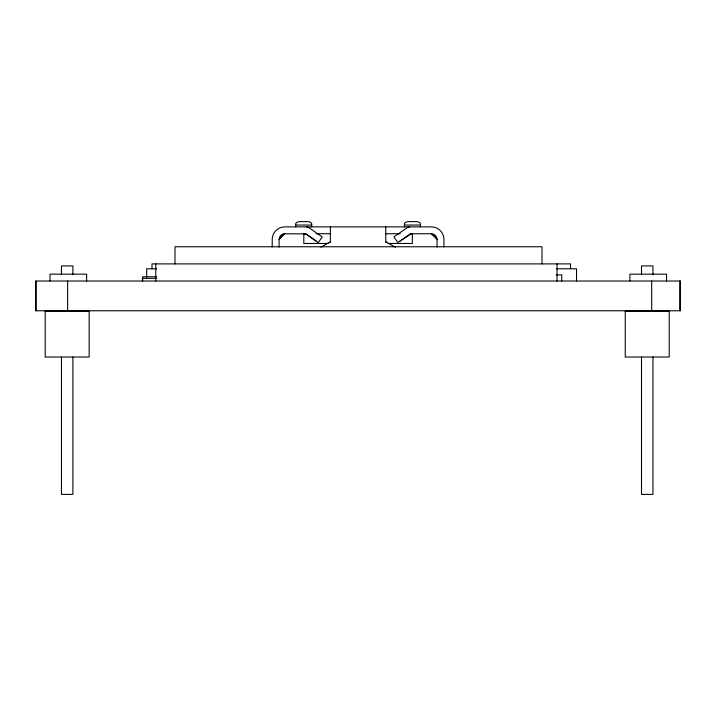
<?xml version="1.0" encoding="UTF-8"?>
<svg xmlns="http://www.w3.org/2000/svg" width="716" height="716" viewBox="0 0 716 716"><rect width="100%" height="100%" fill="white"/><g stroke="black" fill="none" stroke-linecap="round" stroke-linejoin="round"><path stroke-width="1.07" d="M61.451 357.024L61.451 494.389L72.898 494.389L72.898 357.024M641.509 357.024L641.509 494.389L652.956 494.389L652.956 357.024M279.634 238.893L284.046 234.293M399.725 241.265L410.277 233.935L412.335 233.747L412.335 243.476L387.991 243.476M320.956 247.19L330.371 241.757M295.69 225.048L311.711 225.048M404.433 225.048L420.462 225.048M279.088 247.118L279.088 239.466A16.119 16.119 0 0 1 284.816 233.747L305.866 233.935L316.418 241.265M316.007 233.747L330.371 233.747M385.772 233.747L400.137 233.747M328.161 243.476L303.817 243.476L303.817 233.747L306.269 234.159L318.289 242.572L322.236 236.951L309.026 227.706A4.582 4.582 0 0 0 306.403 226.874M156.697 268.786L146.673 268.786L146.673 277.683M556.359 268.786L576.523 268.786L576.523 281.021M556.18 274.899L561.756 274.899L561.756 281.021M156.759 276.734L142.627 276.734L142.627 281.021M156.759 278.336L142.394 278.336L142.394 281.021M385.772 241.757L395.196 247.19M436.509 238.696L431.336 233.747L411.19 233.747L397.854 242.572L393.916 236.951L407.118 227.706A4.582 4.582 0 0 1 409.74 226.874M680.003 281.021L680.003 310.78M666.533 281.021L666.533 274.147L629.901 274.147L629.901 281.021M652.956 274.774L652.956 265.913L641.509 265.913L641.509 274.774M651.676 281.021L651.676 310.78M570.554 268.786L570.554 263.891L151.998 263.891L151.998 268.786M557.039 263.891L557.039 281.021M542.012 263.891L542.012 246.76L174.99 246.76L174.99 263.891M443.929 246.939L443.929 239.466A12.593 12.593 0 0 0 431.336 226.874L284.816 226.874A12.593 12.593 0 0 0 272.223 239.466L272.223 246.939M437.055 239.466A16.119 16.119 0 0 0 431.336 233.747A5.719 5.719 0 0 1 437.055 239.466L437.055 247.118M420.462 226.874L420.462 223.902A4.582 2.291 0 0 0 415.88 221.611L409.015 221.611A4.582 2.291 0 0 0 404.433 223.902L404.433 226.874M385.772 226.874L385.772 242.393M330.371 226.874L330.371 242.393M311.711 226.874L311.711 223.902A4.582 2.291 0 0 0 307.137 221.611L300.264 221.611A4.582 2.291 0 0 0 295.69 223.902L295.69 226.874M155.766 263.891L155.766 281.021M86.636 281.021L86.636 274.147L50.004 274.147L50.004 281.021M72.898 274.774L72.898 265.913L61.451 265.913L61.451 274.774M67.635 281.021L67.635 310.78M35.988 281.021L35.988 310.78M279.088 239.466A5.719 5.719 0 0 1 284.816 233.747M45.197 311.236L45.197 357.024L89.151 357.024L89.151 311.236L45.197 311.236M625.256 311.236L625.256 357.024L669.209 357.024L669.209 311.236L625.256 311.236M680.2 281.021L35.8 281.021L35.8 310.78L680.2 310.78L680.2 281.021"/></g></svg>
